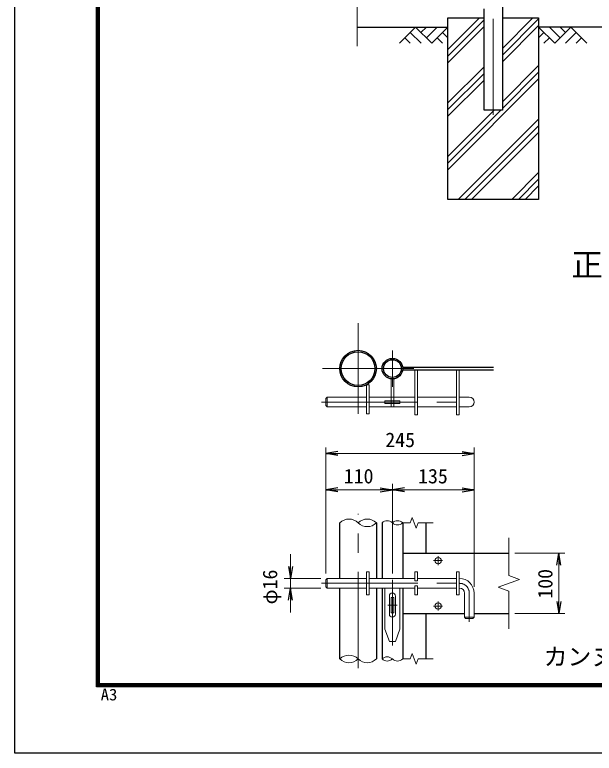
# Model space of a CAD drawing. Units: millimetres, scale not verified, with parts at other scales. Extents: x -4200 to 4200, y -2970 to 2970.
# Drawn here: x -4200 to -2285, y -2970 to -528 of the extents above; entities that cross this region are included whole.
import ezdxf
from ezdxf.enums import TextEntityAlignment as Align

# ---------------------------------------------------------------- set-up
doc = ezdxf.new("R2010")
doc.units = ezdxf.units.MM
doc.header["$LTSCALE"] = 10
doc.linetypes.add('DASHED', pattern=[7.5, 6, -1.5])
doc.linetypes.add('USER1', pattern=[50.8, 31.75, -6.35, 6.35, -6.35])
for name, color, linetype, lineweight in [('0-0_D-STR1', 1, 'Continuous', 25), ('0-1_D-DCR-HCH', 7, 'Continuous', 13), ('0-3_D-STR3', 3, 'Continuous', 13), ('0-4_D-BMK', 2, 'USER1', 13), ('0-5_D-STR4', 7, 'Continuous', 25), ('0-6_D-BGD', 7, 'Continuous', 25), ('0-8_D-STR-DIM', 7, 'Continuous', 13), ('0-B_D-TTL-TXT', 7, 'Continuous', 25), ('0-C_D-TTL', 7, 'Continuous', 25)]:
    doc.layers.add(name, color=color, linetype=linetype, lineweight=lineweight)
doc.layers.add('0-9_0', color=7, linetype='Continuous')
doc.styles.add('ＭＳ ゴシック', font='')
doc.styles.get('ＭＳ ゴシック').set_extended_font_data('MS Gothic')

# ---------------------------------------------------------------- blocks, each defined once
blk = doc.blocks.new('_Open')
at = {"layer": '0-9_0'}
blk.add_line((-10, 1.667), (0, 0), dxfattribs=at)
blk.add_lwpolyline([(-10, -1.667), (0, 0), (-10, 0)], dxfattribs=at)

msp = doc.modelspace()

# ---------------------------------------------------------------- linework, layer by layer
at = {"layer": '0-0_D-STR1'}
for p, q in [((-2918.2, -1693.47), (-2617.9, -1693.47)), ((-2918.2, -1702.47), (-2617.9, -1702.47)), ((-3125.9, -2391.97), (-3125.9, -2207.97)), ((-3004.9, -2207.97), (-3004.9, -2391.97)), ((-2985.9, -2207.97), (-2985.9, -2391.97)), ((-2917.9, -2207.97), (-2917.9, -2391.97)), ((-2841.9, -2207.97), (-2841.9, -2307.97)), ((-2917.9, -2307.97), (-2566.9, -2307.97)), ((-3125.9, -2657.97), (-3125.9, -2423.97)), ((-3004.9, -2423.97), (-3004.9, -2657.97)), ((-2985.9, -2423.97), (-2985.9, -2657.97)), ((-2917.9, -2423.97), (-2917.9, -2657.97)), ((-2917.9, -2507.97), (-2713.9, -2507.97)), ((-2841.9, -2507.97), (-2841.9, -2657.97)), ((-2681.9, -2507.97), (-2566.9, -2507.97))]:
    msp.add_line(p, q, dxfattribs=at)
msp.add_lwpolyline([(-2588.48, 368.59), (-2588.48, -843.41), (-2648.98, -843.41), (-2648.98, -508.41)], dxfattribs=at)
for centre, radius in [((-3065.4, -1697.97), 60.5), ((-3065.4, -1697.97), 55.9), ((-2951.9, -1697.97), 34), ((-2951.9, -1697.97), 29.4)]:
    msp.add_circle(centre, radius, dxfattribs=at)
at = {"layer": '0-1_D-DCR-HCH'}
for p, q in [((-2768.73, -642.54), (-2664.6, -538.41)), ((-2768.73, -664.63), (-2648.98, -544.88)), ((-2588.48, -639.06), (-2487.82, -538.41)), ((-2588.48, -661.16), (-2468.73, -541.41)), ((-2875.15, -568.41), (-2928.36, -621.62)), ((-2875.15, -568.41), (-2821.94, -621.62)), ((-2857.5, -586.24), (-2839.67, -568.41)), ((-2839.67, -603.88), (-2804.2, -568.41)), ((-2821.94, -621.62), (-2768.73, -568.41)), ((-2768.73, -686.73), (-2648.98, -566.98)), ((-2588.48, -683.26), (-2468.73, -563.51)), ((-2415.51, -621.62), (-2468.73, -568.41)), ((-2397.78, -603.88), (-2433.25, -568.41)), ((-2362.3, -568.41), (-2415.51, -621.62)), ((-2380.04, -586.14), (-2397.78, -568.41)), ((-2362.3, -568.41), (-2309.09, -621.62)), ((-2910.62, -603.88), (-2892.81, -621.62)), ((-2892.89, -586.14), (-2857.25, -621.62)), ((-2804.2, -603.88), (-2786.38, -621.62)), ((-2786.46, -586.14), (-2768.73, -603.8)), ((-2450.99, -586.14), (-2468.73, -603.8)), ((-2433.25, -603.88), (-2451.07, -621.62)), ((-2344.56, -586.14), (-2380.2, -621.62)), ((-2326.83, -603.88), (-2344.65, -621.62)), ((-2768.73, -819.31), (-2648.98, -699.56)), ((-2588.48, -815.84), (-2468.73, -696.09)), ((-2768.73, -841.41), (-2648.98, -721.66)), ((-2588.48, -837.94), (-2468.73, -718.19)), ((-2768.73, -1040.28), (-2468.73, -740.28)), ((-2768.73, -863.51), (-2648.98, -743.76)), ((-2768.73, -1018.19), (-2593.95, -843.41)), ((-2768.73, -996.09), (-2616.04, -843.41)), ((-2734.27, -1138.41), (-2468.73, -872.87)), ((-2712.17, -1138.41), (-2468.73, -894.96)), ((-2690.07, -1138.41), (-2468.73, -917.06)), ((-2557.49, -1138.41), (-2468.73, -1049.64)), ((-2535.39, -1138.41), (-2468.73, -1071.74)), ((-2513.29, -1138.41), (-2468.73, -1093.84))]:
    msp.add_line(p, q, dxfattribs=at)
at = {"layer": '0-3_D-STR3'}
for p, q in [((-2877.9, -1702.47), (-2877.9, -1850.47)), ((-2868.9, -1702.47), (-2868.9, -1850.47)), ((-2739.9, -1702.47), (-2739.9, -1850.47)), ((-2730.9, -1702.47), (-2730.9, -1850.47)), ((-2956.4, -1731.97), (-2956.4, -1792.47)), ((-2947.4, -1731.97), (-2956.4, -1731.97)), ((-2947.4, -1731.97), (-2947.4, -1792.47)), ((-3037.9, -1751.85), (-3037.9, -1847.85)), ((-3037.9, -1751.85), (-3028.9, -1751.85)), ((-3028.9, -1847.85), (-3028.9, -1751.85)), ((-3171.9, -1796.47), (-3171.9, -1820.47)), ((-3167.9, -1792.47), (-3037.9, -1792.47)), ((-3028.9, -1792.47), (-2877.9, -1792.47)), ((-2868.9, -1792.47), (-2739.9, -1792.47)), ((-2730.9, -1792.47), (-2697.9, -1792.47)), ((-3167.9, -1824.47), (-3171.9, -1820.47)), ((-3167.9, -1824.47), (-3037.9, -1824.47)), ((-3028.9, -1824.47), (-2877.9, -1824.47)), ((-2868.9, -1824.47), (-2739.9, -1824.47)), ((-2730.9, -1824.47), (-2697.9, -1824.47)), ((-3037.9, -1847.85), (-3028.9, -1847.85)), ((-2877.9, -1850.47), (-2868.9, -1850.47)), ((-2739.9, -1850.47), (-2730.9, -1850.47)), ((-3167.9, -2391.97), (-3037.9, -2391.97)), ((-3037.9, -2445.97), (-3037.9, -2369.97)), ((-3037.9, -2369.97), (-3028.9, -2369.97)), ((-3028.9, -2445.97), (-3028.9, -2369.97)), ((-3028.9, -2391.97), (-2877.9, -2391.97)), ((-2877.9, -2399.97), (-2877.9, -2369.97)), ((-2877.9, -2369.97), (-2868.9, -2369.97)), ((-2868.9, -2399.97), (-2868.9, -2369.97)), ((-2868.9, -2391.97), (-2739.9, -2391.97)), ((-2739.9, -2445.97), (-2739.9, -2369.97)), ((-2739.9, -2369.97), (-2730.9, -2369.97)), ((-2730.9, -2445.97), (-2730.9, -2369.97)), ((-2730.9, -2391.97), (-2729.9, -2391.97)), ((-3171.9, -2395.97), (-3171.9, -2419.97)), ((-2877.9, -2399.97), (-2868.9, -2399.97)), ((-2877.9, -2445.97), (-2877.9, -2415.97)), ((-2877.9, -2415.97), (-2868.9, -2415.97)), ((-2868.9, -2445.97), (-2868.9, -2415.97)), ((-3167.9, -2423.97), (-3171.9, -2419.97)), ((-3167.9, -2423.97), (-3037.9, -2423.97)), ((-3028.9, -2423.97), (-2877.9, -2423.97)), ((-2976.9, -2423.97), (-2976.9, -2559.97)), ((-2926.9, -2423.97), (-2926.9, -2559.97)), ((-2868.9, -2423.97), (-2739.9, -2423.97)), ((-2730.9, -2423.97), (-2729.9, -2423.97)), ((-2713.9, -2439.97), (-2713.9, -2519.97)), ((-2681.9, -2439.97), (-2681.9, -2519.97)), ((-3037.9, -2445.97), (-3028.9, -2445.97)), ((-2961.9, -2449.97), (-2961.9, -2509.97)), ((-2956.4, -2454.97), (-2956.4, -2504.97)), ((-2956.4, -2454.97), (-2947.4, -2454.97)), ((-2947.4, -2454.97), (-2947.4, -2504.97)), ((-2941.9, -2449.97), (-2941.9, -2509.97)), ((-2877.9, -2445.97), (-2868.9, -2445.97)), ((-2739.9, -2445.97), (-2730.9, -2445.97)), ((-2956.4, -2504.97), (-2947.4, -2504.97)), ((-2713.9, -2519.97), (-2709.9, -2523.97)), ((-2713.9, -2519.97), (-2681.9, -2519.97)), ((-2709.9, -2523.97), (-2685.9, -2523.97)), ((-2685.9, -2523.97), (-2681.9, -2519.97)), ((-2961.9, -2599.97), (-2976.9, -2559.97)), ((-2941.9, -2599.97), (-2926.9, -2559.97)), ((-2961.9, -2599.97), (-2941.9, -2599.97))]:
    msp.add_line(p, q, dxfattribs=at)
at = {"layer": '0-3_D-STR3', "color": 4, "linetype": 'DASHED', "lineweight": 9}
for p, q in [((-2976.9, -1803.97), (-2926.9, -1803.97)), ((-2976.9, -1803.97), (-2976.9, -1812.97)), ((-2956.4, -1792.47), (-2956.4, -1823.97)), ((-2947.4, -1792.47), (-2947.4, -1823.97)), ((-2926.9, -1803.97), (-2926.9, -1812.97)), ((-2976.9, -1812.97), (-2926.9, -1812.97)), ((-2947.4, -1823.97), (-2956.4, -1823.97))]:
    msp.add_line(p, q, dxfattribs=at)
at = {"layer": '0-3_D-STR3'}
for points in [[(-3171.9, -1796.47), (-3167.9, -1792.47), (-3167.9, -1824.47)], [(-3171.9, -2395.97), (-3167.9, -2391.97), (-3167.9, -2423.97)]]:
    msp.add_lwpolyline(points, dxfattribs=at)
for centre in [(-2800.9, -2332.97), (-2800.9, -2482.97)]:
    msp.add_circle(centre, 10.5, dxfattribs=at)
for centre, radius, start, end in [((-2697.9, -1808.47), 16, 270, 90), ((-2729.9, -2439.97), 48, 0, 90), ((-2951.9, -2449.97), 10, 0, 180), ((-2729.9, -2439.97), 16, 0, 90), ((-2951.9, -2509.97), 10, 180, 0)]:
    msp.add_arc(centre, radius, start, end, dxfattribs=at)
at = {"layer": '0-4_D-BMK'}
for p, q in [((-2618.73, -858.41), (-2618.73, 1301.59)), ((-3065.4, -1547.97), (-3065.4, -1847.97)), ((-2951.9, -1757.97), (-2951.9, -1637.97)), ((-3182.44, -1697.97), (-2881.44, -1697.97)), ((-3185.64, -1808.47), (-2729.9, -1808.47)), ((-3065.4, -2687.97), (-3065.4, -2177.97)), ((-2800.9, -2318.09), (-2800.9, -2347.85)), ((-2786.02, -2332.97), (-2815.78, -2332.97)), ((-3185.64, -2407.97), (-2729.9, -2407.97)), ((-2951.9, -2395.97), (-2951.9, -2613.97)), ((-2697.9, -2439.97), (-2697.9, -2535.61)), ((-2967.45, -2479.97), (-2936.36, -2479.97)), ((-2786.02, -2482.97), (-2815.78, -2482.97)), ((-2800.9, -2468.09), (-2800.9, -2497.85))]:
    msp.add_line(p, q, dxfattribs=at)
msp.add_arc((-2729.9, -2439.97), 32, 0, 90, dxfattribs=at)
at = {"layer": '0-5_D-STR4'}
msp.add_line((-2768.73, -538.41), (-2648.98, -538.41), dxfattribs=at)
msp.add_lwpolyline([(-2588.48, -538.41), (-2468.73, -538.41), (-2468.73, -1138.41), (-2768.73, -1138.41), (-2768.73, -538.41)], dxfattribs=at)
at = {"layer": '0-6_D-BGD'}
for p, q in [((-3068.73, -568.41), (-2768.73, -568.41)), ((-1733.73, -568.41), (-2468.73, -568.41))]:
    msp.add_line(p, q, dxfattribs=at)
at = {"layer": '0-8_D-STR-DIM'}
for p, q in [((-3068.73, -631.41), (-3068.73, 360.94)), ((-3171.9, -2375.97), (-3171.9, -1958.7)), ((-2681.9, -2419.97), (-2681.9, -1958.7)), ((-3131.9, -1978.7), (-2721.9, -1978.7)), ((-3171.9, -2375.97), (-3171.9, -2078.7)), ((-3131.9, -2098.7), (-2991.9, -2098.7)), ((-2951.9, -2375.97), (-2951.9, -2078.7)), ((-2951.9, -2375.97), (-2951.9, -2078.7)), ((-2911.9, -2098.7), (-2721.9, -2098.7)), ((-2681.9, -2419.97), (-2681.9, -2078.7)), ((-2886.31, -2190.35), (-2892.73, -2207.97)), ((-2873.49, -2225.59), (-2886.31, -2190.35)), ((-2917.9, -2207.97), (-2892.73, -2207.97)), ((-2867.08, -2207.97), (-2873.49, -2225.59)), ((-2867.08, -2207.97), (-2816.9, -2207.97)), ((-2566.9, -2257.97), (-2566.9, -2382.31)), ((-3289, -2351.97), (-3289, -2311.97)), ((-2546.9, -2307.97), (-2381.81, -2307.97)), ((-2401.81, -2467.97), (-2401.81, -2347.97)), ((-3187.9, -2391.97), (-3309, -2391.97)), ((-3289, -2423.97), (-3289, -2391.97)), ((-2531.66, -2395.14), (-2566.9, -2382.31)), ((-2602.14, -2420.79), (-2531.66, -2395.14)), ((-3187.9, -2423.97), (-3309, -2423.97)), ((-2566.9, -2433.62), (-2602.14, -2420.79)), ((-2566.9, -2433.62), (-2566.9, -2557.97)), ((-3289, -2463.97), (-3289, -2503.97)), ((-2546.9, -2507.97), (-2381.81, -2507.97)), ((-2917.81, -2657.97), (-2892.64, -2657.97)), ((-2886.23, -2640.35), (-2892.64, -2657.97)), ((-2873.4, -2675.59), (-2886.23, -2640.35)), ((-2866.99, -2657.97), (-2873.4, -2675.59)), ((-2866.99, -2657.97), (-2816.81, -2657.97))]:
    msp.add_line(p, q, dxfattribs=at)
for centre, radius, start, end in [((-3095.65, -2238.41), 42.92, 45.18146, 134.81854), ((-3035.15, -2238.41), 42.92, 45.18146, 134.81854), ((-3035.15, -2177.52), 42.92, 225.18146, 314.81854), ((-2968.9, -2225.08), 24.12, 45.18146, 134.81854), ((-2934.9, -2225.08), 24.12, 45.18146, 134.81854), ((-2934.9, -2190.86), 24.12, 225.18146, 314.81854), ((-3095.65, -2688.41), 42.92, 45.18146, 134.81854), ((-3095.65, -2627.52), 42.92, 225.18146, 314.81854), ((-3035.15, -2627.52), 42.92, 225.18146, 314.81854), ((-2968.9, -2675.08), 24.12, 45.18146, 134.81854), ((-2968.9, -2640.86), 24.12, 225.18146, 314.81854), ((-2934.9, -2640.86), 24.12, 225.18146, 314.81854)]:
    msp.add_arc(centre, radius, start, end, dxfattribs=at)
at = {"layer": '0-C_D-TTL', "color": 2}
msp.add_lwpolyline([(-4199.68, 2970.23), (4200.32, 2970.23), (4200.32, -2969.77), (-4199.68, -2969.77)], close=True, dxfattribs=at)
at = {"layer": '0-C_D-TTL'}
for points in [[(-3929.68, 2750.23), (3930.32, 2750.23), (3930.32, -2749.77), (-3929.68, -2749.77)], [(-3927.18, 2747.73), (3927.82, 2747.73), (3927.82, -2747.27), (-3927.18, -2747.27)], [(-3924.68, 2745.23), (3925.32, 2745.23), (3925.32, -2744.77), (-3924.68, -2744.77)], [(-3922.18, 2742.73), (3922.82, 2742.73), (3922.82, -2742.27), (-3922.18, -2742.27)], [(-3919.68, 2740.23), (3920.32, 2740.23), (3920.32, -2739.77), (-3919.68, -2739.77)]]:
    msp.add_lwpolyline(points, close=True, dxfattribs=at)

# ---------------------------------------------------------------- block references
at = {"layer": '0-8_D-STR-DIM', "xscale": 4, "yscale": 4}
for p, rotation in [((-3171.9, -1978.7), 180), ((-3171.9, -2098.7), 180), ((-2951.9, -2098.7), 180), ((-2401.81, -2307.97), 90), ((-3289, -2391.97), 270), ((-3289, -2423.97), 90), ((-2401.81, -2507.97), 270)]:
    msp.add_blockref('_Open', p, dxfattribs=dict(at, rotation=rotation))
for p in [(-2681.9, -1978.7), (-2951.9, -2098.7), (-2681.9, -2098.7)]:
    msp.add_blockref('_Open', p, dxfattribs=at)

# ---------------------------------------------------------------- texts
at = {"layer": '0-8_D-STR-DIM', "style": 'ＭＳ ゴシック'}
for s, p in [('245', (-2975.25, -1971.95)), ('110', (-3112.55, -2091.95)), ('135', (-2866.9, -2091.95))]:
    msp.add_text(s, height=48.09, dxfattribs=at).set_placement(p, align=Align.BOTTOM_LEFT)
for s, p in [('φ16', (-3317.95, -2477.77)), ('100', (-2408.56, -2458.62))]:
    msp.add_text(s, height=48.09, rotation=90, dxfattribs=at).set_placement(p, align=Align.BOTTOM_LEFT)
at = {"layer": '0-B_D-TTL-TXT', "style": 'ＭＳ ゴシック'}
for s, height, p in [('正\u3000面\u3000図', 76.98, (-2361.13, -1416.08)), ('カンヌキ取付詳細図', 57.7, (-2452.09, -2696.54))]:
    msp.add_text(s, height=height, dxfattribs=at).set_placement(p, align=Align.BOTTOM_LEFT)
at = {"layer": '0-C_D-TTL', "style": 'ＭＳ ゴシック', "width": 1.05}
msp.add_text('A3', height=38.49, dxfattribs=at).set_placement((-3915.77, -2806.58), align=Align.BOTTOM_LEFT)

doc.saveas('drawing.dxf')
